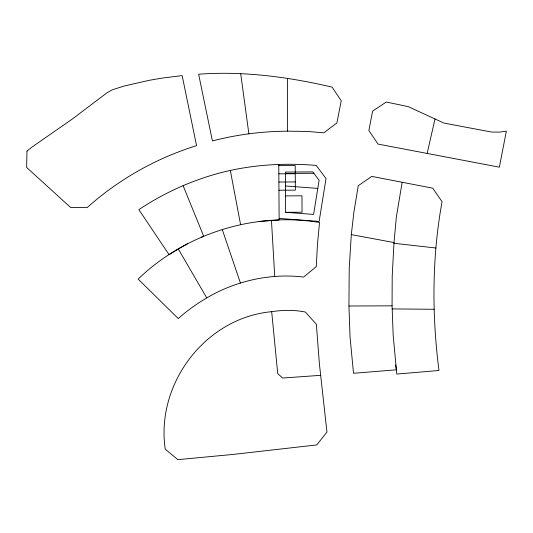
<?xml version="1.0" encoding="UTF-8"?>
<svg xmlns="http://www.w3.org/2000/svg" width="533" height="533" viewBox="0 0 533 533"><rect width="100%" height="100%" fill="white"/><g stroke="black" fill="none" stroke-linecap="round" stroke-linejoin="round"><path stroke-width="0.8" d="M287.54 131.165L307.161 131.431L323.804 132.837L336.903 122.93L341.233 100.777L332.106 87.119C288.473 76.939 243.481 70.889 198.629 74.22L212.414 140.945C236.899 134.543 262.236 131.351 287.54 131.165L287.6 78.424M392.068 305.835L392.201 276.234L394.007 242.555L351.307 234.613L353.932 211.967L358.263 185.711L371.754 176.39L432.736 188.176L442.057 201.694C431.943 257.306 431.783 314.503 438.972 370.488L396.765 374.066L393.187 335.404L392.068 305.835L348.942 306.002L349.208 268.745L351.307 234.613M402.149 182.266L396.339 217.191L393.94 243.281L435.947 248.005M427.153 153.417L435.001 118.959L408.285 106.647L386.292 102.023L372.607 111.111L368.869 130.512L378.057 144.097L499.361 167.169L506.35 131.165L499.488 132.117L491.613 132.051L443.956 123.09L435.001 118.959M206.764 297.894C235.633 280.938 270.291 272.989 303.617 277.087L316.256 266.613L317.535 243.381L319.54 222.474C254.581 211.754 185.491 233.334 138.14 279.085L178.249 318.567C187.05 310.766 196.61 303.823 206.764 297.894L178.282 248.991L169.088 254.701L138.86 209.642C163.331 193.292 190.394 180.987 218.777 173.238C250.49 164.757 283.536 162.645 316.189 165.43L326.036 178.555L319.12 221.422L279.125 218.403M178.282 248.991L187.503 243.708M201.121 237.272L203.713 236.259L183.072 185.584M271.683 311.678C205.345 317.795 155.516 383.853 165.25 449.192L177.889 459.666L233.481 454.382L316.749 444.928L326.956 432.063L319.374 363.666L316.355 324.244L305.362 312.038C294.249 309.82 282.85 309.973 271.683 311.678L277.726 373.64L282.683 378.037L320.686 375.319M258.785 221.521L279.139 220.009L278.772 164.251M278.786 165.623L295.195 165.516L295.355 190.134L278.946 190.234M285.402 173.452L313.864 173.272M278.839 173.825L295.249 173.725M278.892 182.033L295.302 181.926M285.541 195.904L301.951 195.798L302.058 212.207L285.648 212.314L285.388 172.072L312.831 171.893L319.114 180.267L313.597 214.426L285.648 212.314M392.201 308.92L434.115 309.28M285.481 185.97L317.795 188.409M222.294 229.596L240.443 283.056M230.329 170.453L240.603 224.706M240.703 73.734L248.878 133.856M395.713 364.912L396.272 369.835L353.506 373.28L350.061 337.142L348.942 306.002M271.457 220.336L274.735 276.394M26.976 151.052L26.65 167.462L70.662 207.504L87.106 207.637C118.666 179.388 156.122 158.228 196.557 145.642L182.153 75.599L161.706 78.164L149.167 80.33L124.356 85.973L112.243 89.811L106.567 93.095L72.568 118.859L32.067 147.021L26.976 151.052"/></g></svg>
